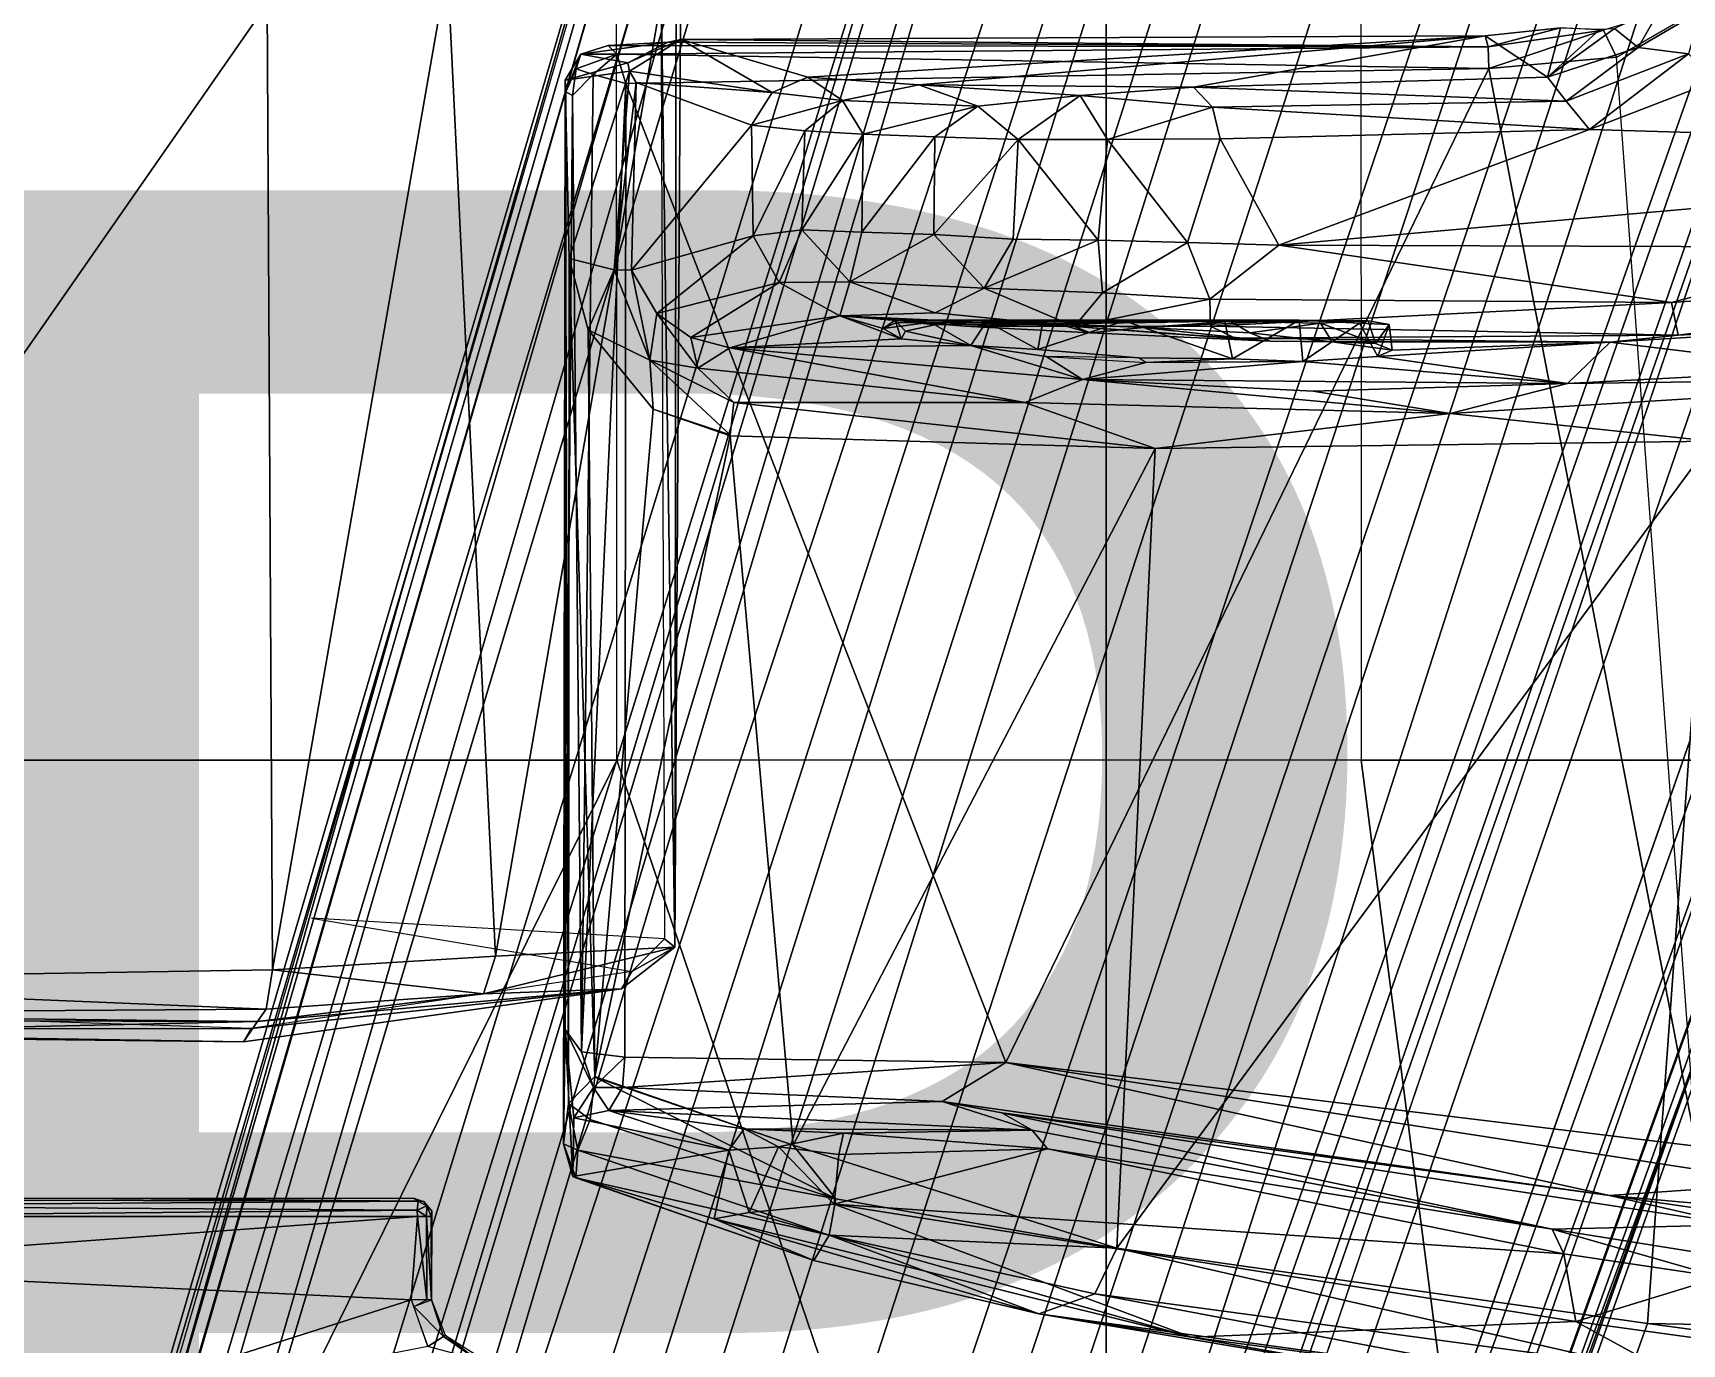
# Model space of a CAD drawing. Header units: inches. Extents: x -15.6 to 12, y -13.7 to 13.7.
# Drawn here: x -2.118 to -0.357, y -3.732 to -2.332 of the extents above; entities that cross this region are included whole.
import ezdxf

# ---------------------------------------------------------------- set-up
doc = ezdxf.new("R2010")
doc.units = ezdxf.units.IN
doc.header["$MEASUREMENT"] = 0
for name, color, linetype in [('SEAT-BASE', 5, 'Continuous'), ('SEAT-CHASSIS', 5, 'Continuous'), ('SEAT-FABRIC', 5, 'Continuous'), ('SEAT-FRAME', 5, 'Continuous'), ('SEAT-TYPE', 7, 'Continuous')]:
    doc.layers.add(name, color=color, linetype=linetype)
doc.styles.get("Standard").update_dxf_attribs({"font": 'arial.ttf'})

msp = doc.modelspace()

# ---------------------------------------------------------------- linework, layer by layer
at = {"layer": 'SEAT-BASE'}
for points in [[(-0.6744, -1.1905, 4.1832), (-4.0382, -11.6139, 3.1616), (-4.1668, -11.6385, 3.2423), (-0.719, -1.1512, 4.3018)], [(-0.9319, -1.4933, 5.6622), (-0.719, -1.1512, 4.3018), (-4.1668, -11.6385, 3.2423), (-3.3384, -9.5727, 3.9879)], [(-0.6744, -1.1905, 4.1832), (-0.5847, -1.2614, 4.119), (-3.9113, -11.6394, 3.1096), (-4.0382, -11.6139, 3.1616)], [(-0.4265, -1.3128, 4.119), (-3.7957, -11.6821, 3.0957), (-3.9113, -11.6394, 3.1096), (-0.5847, -1.2614, 4.119)], [(-0.2684, -1.3642, 4.119), (-3.6772, -11.7154, 3.1096), (-3.7957, -11.6821, 3.0957), (-0.4265, -1.3128, 4.119)], [(-0.095, -1.3539, 4.3018), (-3.47, -11.8649, 3.2423), (-3.5595, -11.7694, 3.1616), (-0.1542, -1.3595, 4.1832)], [(-0.095, -1.3539, 4.3018), (-0.1239, -1.7559, 5.6622), (-2.9258, -9.7068, 3.9879), (-3.47, -11.8649, 3.2423)], [(-0.2684, -1.3642, 4.119), (-0.1542, -1.3595, 4.1832), (-3.5595, -11.7694, 3.1616), (-3.6772, -11.7154, 3.1096)], [(-0.9319, -1.4933, 5.6622), (-3.3384, -9.5727, 3.9879), (-3.3783, -9.5833, 4.1787), (-0.9734, -1.5819, 5.8711)], [(-1.0187, -1.578, 6.004), (-3.4299, -9.5829, 4.297), (-3.4972, -9.548, 4.4046), (-1.032, -1.6207, 6.1381)], [(-1.0187, -1.578, 6.004), (-0.9734, -1.5819, 5.8711), (-3.3783, -9.5833, 4.1787), (-3.4299, -9.5829, 4.297)], [(-1.032, -1.6207, 6.1381), (-3.1003, -8.2717, 4.6837), (-3.1559, -8.3768, 4.7054), (-1.0913, -1.6518, 6.156)], [(-1.2495, -1.6518, 6.5161), (-4.324, -12.2313, 4.2077), (-4.3746, -12.7122, 4.1389), (-1.0437, -1.701, 6.6264)], [(-1.2495, -1.6518, 6.5161), (-1.3248, -1.7804, 6.4477), (-3.8678, -10.5115, 4.5256), (-4.324, -12.2313, 4.2077)], [(-1.2492, -1.7567, 6.1669), (-1.0913, -1.6518, 6.156), (-3.1559, -8.3768, 4.7054), (-3.3759, -8.8451, 4.6181)], [(-0.8432, -1.8393, 6.6746), (-1.0437, -1.701, 6.6264), (-4.3746, -12.7122, 4.1389), (-4.2654, -12.7109, 4.1776)], [(-3.47, -8.8482, 4.7721), (-3.6648, -9.5971, 4.6557), (-1.3855, -1.7651, 6.3529), (-1.3883, -1.7602, 6.3093)], [(-3.47, -8.8482, 4.7721), (-1.3883, -1.7602, 6.3093), (-1.7149, -2.8952, 6.0373), (-3.5024, -8.957, 4.6757)], [(-0.1423, -1.8519, 5.8711), (-2.8999, -9.7388, 4.1787), (-2.9258, -9.7068, 3.9879), (-0.1239, -1.7559, 5.6622)], [(-1.2492, -1.7567, 6.1669), (-2.3126, -5.3009, 5.3925), (-2.077, -4.2976, 5.633), (-1.316, -1.7665, 6.1859)], [(-1.3634, -1.7538, 6.2369), (-2.1163, -4.3524, 5.6397), (-1.9862, -3.8565, 5.78), (-1.3716, -1.7435, 6.26)], [(-1.3634, -1.7538, 6.2369), (-1.316, -1.7665, 6.1859), (-2.077, -4.2976, 5.633), (-2.1163, -4.3524, 5.6397)], [(-1.3716, -1.7435, 6.26), (-1.9862, -3.8565, 5.78), (-1.7149, -2.8952, 6.0373), (-1.3883, -1.7602, 6.3093)], [(-1.3697, -1.7747, 6.3972), (-3.6981, -9.7963, 4.6397), (-3.8678, -10.5115, 4.5256), (-1.3248, -1.7804, 6.4477)], [(-3.6648, -9.5971, 4.6557), (-1.3855, -1.7651, 6.3529), (-1.3697, -1.7747, 6.3972), (-3.6981, -9.7963, 4.6397)], [(-0.7398, -1.9027, 6.6862), (-0.8432, -1.8393, 6.6746), (-4.2654, -12.7109, 4.1776), (-4.1487, -12.7665, 4.1833)], [(-0.1423, -1.8519, 5.8711), (-0.1033, -1.8754, 6.004), (-2.8578, -9.7688, 4.297), (-2.8999, -9.7388, 4.1787)], [(-0.1177, -1.9177, 6.1381), (-2.7829, -9.7801, 4.4046), (-2.8578, -9.7688, 4.297), (-0.1033, -1.8754, 6.004)], [(-4.1476, -12.7669, 4.1833), (-0.5199, -1.9742, 6.6862), (-0.7398, -1.9027, 6.6862), (-4.1487, -12.7665, 4.1833)], [(-0.088, -1.9778, 6.156), (-2.3706, -8.632, 4.7054), (-2.3538, -8.5142, 4.6837), (-0.1177, -1.9177, 6.1381)], [(-4.1476, -12.7669, 4.1833), (-4.0205, -12.7905, 4.1776), (-0.399, -1.9836, 6.6746), (-0.5199, -1.9742, 6.6862)], [(-4.0205, -12.7905, 4.1776), (-3.9329, -12.8557, 4.1389), (-0.1555, -1.9896, 6.6264), (-0.399, -1.9836, 6.6746)], [(-0.1555, -1.9896, 6.6264), (-3.9329, -12.8557, 4.1389), (-3.6912, -12.4369, 4.2077), (0.04, -2.0708, 6.5161)], [(-0.088, -1.9778, 6.156), (-0.0219, -2.1555, 6.1669), (-2.4678, -9.1401, 4.6181), (-2.3706, -8.632, 4.7054)], [(-3.6912, -12.4369, 4.2077), (-3.0494, -10.7774, 4.5256), (0.0253, -2.2191, 6.4477), (0.04, -2.0708, 6.5161)], [(0.0263, -2.2026, 6.1859), (-0.8457, -4.6977, 5.633), (-1.2449, -5.6478, 5.3925), (-0.0219, -2.1555, 6.1669)], [(-0.8462, -4.7651, 5.6397), (-0.8457, -4.6977, 5.633), (0.0263, -2.2026, 6.1859), (0.0721, -2.2202, 6.2369)], [(0.0849, -2.2168, 6.26), (-0.6599, -4.2874, 5.78), (-0.8462, -4.7651, 5.6397), (0.0721, -2.2202, 6.2369)], [(0.0886, -2.2401, 6.3093), (-0.3144, -3.3503, 6.0373), (-0.6599, -4.2874, 5.78), (0.0849, -2.2168, 6.26)], [(0.0253, -2.2191, 6.4477), (-3.0494, -10.7774, 4.5256), (-2.7663, -10.099, 4.6397), (0.0649, -2.2409, 6.3972)], [(0.0834, -2.2423, 6.3529), (0.0649, -2.2409, 6.3972), (-2.7663, -10.099, 4.6397), (-2.6762, -9.9184, 4.6557)], [(0.0886, -2.2401, 6.3093), (0.0834, -2.2423, 6.3529), (-2.6762, -9.9184, 4.6557), (-2.3936, -9.1979, 4.7721)], [(-2.4313, -9.3051, 4.6757), (-0.3144, -3.3503, 6.0373), (0.0886, -2.2401, 6.3093), (-2.3936, -9.1979, 4.7721)], [(-2.1163, -4.3524, 5.6397), (-3.5024, -8.957, 4.6757), (-1.7149, -2.8952, 6.0373), (-1.9862, -3.8565, 5.78)], [(-0.6599, -4.2874, 5.78), (-0.3144, -3.3503, 6.0373), (-2.4313, -9.3051, 4.6757), (-0.8462, -4.7651, 5.6397)]]:
    msp.add_3dface(points, dxfattribs=at)
at = {"layer": 'SEAT-CHASSIS'}
for points in [[(-0.3087, -2.289, 11.6345), (-0.4407, -2.329, 11.6243), (-0.4269, -2.358, 11.6444)], [(-0.429, -2.3272, 11.0146), (-0.3777, -2.3025, 10.9939), (-0.4036, -2.3476, 10.5827)], [(-0.4036, -2.3476, 10.5827), (-0.3777, -2.3025, 10.9939), (-0.3366, -2.3085, 10.6114)], [(-0.4036, -2.3476, 10.5827), (-0.3366, -2.3085, 10.6114), (-0.35, -2.3545, 10.5628)], [(-1.4826, -2.3639, 11.53), (-1.533, -2.3546, 11.5936), (-1.4396, -2.3418, 11.5401)], [(-1.4396, -2.3418, 11.5401), (-1.533, -2.3546, 11.5936), (-1.5035, -2.3453, 11.6032)], [(-1.4396, -2.3418, 11.5401), (-1.5035, -2.3453, 11.6032), (-0.564, -2.3467, 11.6219)], [(-1.4396, -2.3418, 11.5401), (-1.4259, -2.339, 11.4734), (-1.4826, -2.3639, 11.53)], [(-1.4259, -2.339, 11.4734), (-1.481, -2.3729, 11.5163), (-1.4826, -2.3639, 11.53)], [(-1.3286, -2.3957, 10.6585), (-1.481, -2.3729, 11.5163), (-1.4259, -2.339, 11.4734)], [(-1.4259, -2.339, 11.4734), (-1.4396, -2.3418, 11.5401), (-0.564, -2.3467, 11.6219)], [(-1.2904, -2.3791, 10.6307), (-1.4259, -2.339, 11.4734), (-0.567, -2.3351, 11.4107)], [(-0.567, -2.3351, 11.4107), (-1.4259, -2.339, 11.4734), (-0.564, -2.3467, 11.6219)], [(-1.3286, -2.3957, 10.6585), (-1.4259, -2.339, 11.4734), (-1.2904, -2.3791, 10.6307)], [(-1.2904, -2.3791, 10.6307), (-0.567, -2.3351, 11.4107), (-1.1718, -2.3873, 10.4777)], [(-1.1718, -2.3873, 10.4777), (-0.567, -2.3351, 11.4107), (-0.8785, -2.3898, 10.404)], [(-0.8785, -2.3898, 10.404), (-0.567, -2.3351, 11.4107), (-0.5004, -2.3791, 10.541)], [(-0.5004, -2.3791, 10.541), (-0.567, -2.3351, 11.4107), (-0.4865, -2.3264, 11.4577)], [(-0.567, -2.3351, 11.4107), (-0.564, -2.3467, 11.6219), (-0.4865, -2.3264, 11.4577)], [(-0.4865, -2.3264, 11.4577), (-0.564, -2.3467, 11.6219), (-0.4407, -2.329, 11.6243)], [(-0.4407, -2.329, 11.6243), (-0.564, -2.3467, 11.6219), (-0.5633, -2.3701, 11.653)], [(-0.4269, -2.358, 11.6444), (-0.4407, -2.329, 11.6243), (-0.5633, -2.3701, 11.653)], [(-0.5004, -2.3791, 10.541), (-0.4865, -2.3264, 11.4577), (-0.4441, -2.3281, 11.0522)], [(-0.5004, -2.3791, 10.541), (-0.429, -2.3272, 11.0146), (-0.4036, -2.3476, 10.5827)], [(-0.4441, -2.3281, 11.0522), (-0.429, -2.3272, 11.0146), (-0.5004, -2.3791, 10.541)], [(-1.5495, -2.3825, 11.5809), (-1.533, -2.3546, 11.5936), (-1.4826, -2.3639, 11.53)], [(-1.533, -2.3546, 11.5936), (-1.5495, -2.3825, 11.5809), (-1.5489, -2.395, 11.6799)], [(-1.5377, -2.3703, 11.7016), (-1.533, -2.3546, 11.5936), (-1.5489, -2.395, 11.6799)], [(-1.533, -2.3546, 11.5936), (-1.5377, -2.3703, 11.7016), (-1.4945, -2.3546, 11.7272)], [(-1.5377, -2.3703, 11.7016), (-1.5198, -2.3765, 11.7332), (-1.4945, -2.3546, 11.7272)], [(-1.4945, -2.3546, 11.7272), (-1.5035, -2.3453, 11.6032), (-1.533, -2.3546, 11.5936)], [(-1.5198, -2.3765, 11.7332), (-1.4848, -2.3861, 11.7538), (-1.4945, -2.3546, 11.7272)], [(-1.5035, -2.3453, 11.6032), (-1.4945, -2.3546, 11.7272), (-0.564, -2.3467, 11.6219)], [(-0.5633, -2.3701, 11.653), (-0.564, -2.3467, 11.6219), (-1.4945, -2.3546, 11.7272)], [(-1.4945, -2.3546, 11.7272), (-1.4848, -2.3861, 11.7538), (-0.5633, -2.3701, 11.653)], [(-0.3417, -3.5211, 11.6387), (-0.4269, -2.358, 11.6444), (-0.5633, -2.3701, 11.653)], [(-0.4036, -2.3476, 10.5827), (-0.4805, -2.405, 10.5088), (-0.5004, -2.3791, 10.541)], [(-0.35, -2.3545, 10.5628), (-0.4805, -2.405, 10.5088), (-0.4036, -2.3476, 10.5827)], [(-0.4556, -2.4351, 10.501), (-0.4805, -2.405, 10.5088), (-0.35, -2.3545, 10.5628)], [(-0.4556, -2.4351, 10.501), (-0.35, -2.3545, 10.5628), (-0.3197, -2.3828, 10.5528)], [(-1.481, -2.3729, 11.5163), (-1.5495, -2.3825, 11.5809), (-1.4826, -2.3639, 11.53)], [(-1.5452, -2.573, 11.574), (-1.5495, -2.3825, 11.5809), (-1.481, -2.3729, 11.5163)], [(-1.5489, -2.395, 11.6799), (-1.5416, -2.399, 11.7114), (-1.5377, -2.3703, 11.7016)], [(-1.481, -2.3729, 11.5163), (-1.4974, -2.585, 11.5379), (-1.5452, -2.573, 11.574)], [(-1.5377, -2.3703, 11.7016), (-1.5416, -2.399, 11.7114), (-1.5198, -2.3765, 11.7332)], [(-1.5416, -2.399, 11.7114), (-1.5322, -3.4204, 11.7309), (-1.5198, -2.3765, 11.7332)], [(-1.5198, -2.3765, 11.7332), (-1.5322, -3.4204, 11.7309), (-1.4848, -2.3861, 11.7538)], [(-1.4738, -2.3851, 11.4838), (-1.4974, -2.585, 11.5379), (-1.481, -2.3729, 11.5163)], [(-1.0789, -3.4317, 11.7118), (-0.5633, -2.3701, 11.653), (-1.4848, -2.3861, 11.7538)], [(-1.3286, -2.3957, 10.6585), (-1.4738, -2.3851, 11.4838), (-1.481, -2.3729, 11.5163)], [(-0.3417, -3.5211, 11.6387), (-0.5633, -2.3701, 11.653), (-1.0789, -3.4317, 11.7118)], [(-1.5495, -2.3825, 11.5809), (-1.5514, -3.5187, 11.6257), (-1.5497, -3.3965, 11.6794)], [(-1.5514, -3.5187, 11.6257), (-1.5495, -2.3825, 11.5809), (-1.5461, -3.4754, 11.5839)], [(-1.5497, -3.3965, 11.6794), (-1.5489, -2.395, 11.6799), (-1.5495, -2.3825, 11.5809)], [(-1.5416, -2.399, 11.7114), (-1.5489, -2.395, 11.6799), (-1.5497, -3.3965, 11.6794)], [(-1.5452, -2.573, 11.574), (-1.5461, -3.4754, 11.5839), (-1.5495, -2.3825, 11.5809)], [(-1.486, -3.4259, 11.7572), (-1.4848, -2.3861, 11.7538), (-1.5322, -3.4204, 11.7309)], [(-1.4738, -2.3851, 11.4838), (-1.4787, -2.5854, 11.5081), (-1.4974, -2.585, 11.5379)], [(-1.486, -3.4259, 11.7572), (-1.0789, -3.4317, 11.7118), (-1.4848, -2.3861, 11.7538)], [(-1.4787, -2.5854, 11.5081), (-1.4738, -2.3851, 11.4838), (-1.3507, -2.4305, 10.6569)], [(-1.4738, -2.3851, 11.4838), (-1.3286, -2.3957, 10.6585), (-1.3507, -2.4305, 10.6569)], [(-1.3286, -2.3957, 10.6585), (-1.2904, -2.3791, 10.6307), (-1.2535, -2.4043, 10.5153)], [(-1.1718, -2.3873, 10.4777), (-1.2535, -2.4043, 10.5153), (-1.2904, -2.3791, 10.6307)], [(-1.1089, -2.4101, 10.4045), (-1.2535, -2.4043, 10.5153), (-1.1718, -2.3873, 10.4777)], [(-0.9994, -2.3987, 10.3858), (-1.1718, -2.3873, 10.4777), (-0.8785, -2.3898, 10.404)], [(-0.9994, -2.3987, 10.3858), (-1.1089, -2.4101, 10.4045), (-1.1718, -2.3873, 10.4777)], [(-0.9994, -2.3987, 10.3858), (-0.8785, -2.3898, 10.404), (-0.8582, -2.4114, 10.3758)], [(-0.5004, -2.3791, 10.541), (-0.4805, -2.405, 10.5088), (-0.8785, -2.3898, 10.404)], [(-0.8582, -2.4114, 10.3758), (-0.8785, -2.3898, 10.404), (-0.4805, -2.405, 10.5088)], [(-0.4556, -2.4351, 10.501), (-0.3197, -2.3828, 10.5528), (0.3433, -2.4585, 10.7997)], [(-1.5416, -2.399, 11.7114), (-1.5497, -3.3965, 11.6794), (-1.5322, -3.4204, 11.7309)], [(-1.3507, -2.4305, 10.6569), (-1.3286, -2.3957, 10.6585), (-1.2535, -2.4043, 10.5153)], [(-1.2935, -2.4365, 10.5392), (-1.3507, -2.4305, 10.6569), (-1.2535, -2.4043, 10.5153)], [(-1.2535, -2.4043, 10.5153), (-1.2313, -2.4402, 10.4665), (-1.2935, -2.4365, 10.5392)], [(-1.2313, -2.4402, 10.4665), (-1.2535, -2.4043, 10.5153), (-1.1089, -2.4101, 10.4045)], [(-1.1089, -2.4101, 10.4045), (-1.1546, -2.443, 10.4093), (-1.2313, -2.4402, 10.4665)], [(-1.1546, -2.443, 10.4093), (-1.1089, -2.4101, 10.4045), (-1.0658, -2.4457, 10.3697)], [(-1.1089, -2.4101, 10.4045), (-0.9994, -2.3987, 10.3858), (-1.0658, -2.4457, 10.3697)], [(-0.9702, -2.4458, 10.3516), (-1.0658, -2.4457, 10.3697), (-0.9994, -2.3987, 10.3858)], [(-0.9994, -2.3987, 10.3858), (-0.8582, -2.4114, 10.3758), (-0.9702, -2.4458, 10.3516)], [(-0.9702, -2.4458, 10.3516), (-0.8582, -2.4114, 10.3758), (-0.8502, -2.4452, 10.3584)], [(-0.8582, -2.4114, 10.3758), (-0.4805, -2.405, 10.5088), (-0.4556, -2.4351, 10.501)], [(-0.4556, -2.4351, 10.501), (-0.8502, -2.4452, 10.3584), (-0.8582, -2.4114, 10.3758)], [(-1.3507, -2.4305, 10.6569), (-1.3488, -2.5488, 10.6521), (-1.4787, -2.5854, 11.5081)], [(-1.3488, -2.5488, 10.6521), (-1.3507, -2.4305, 10.6569), (-1.2935, -2.4365, 10.5392)], [(-1.3488, -2.5488, 10.6521), (-1.2935, -2.4365, 10.5392), (-1.2968, -2.5423, 10.5434)], [(-1.2935, -2.4365, 10.5392), (-1.2313, -2.4402, 10.4665), (-1.2968, -2.5423, 10.5434)], [(-1.2326, -2.5448, 10.468), (-1.2968, -2.5423, 10.5434), (-1.2313, -2.4402, 10.4665)], [(-1.1546, -2.443, 10.4093), (-1.2326, -2.5448, 10.468), (-1.2313, -2.4402, 10.4665)], [(-1.1546, -2.443, 10.4093), (-1.156, -2.5474, 10.4107), (-1.2326, -2.5448, 10.468)], [(-1.0658, -2.4457, 10.3697), (-1.156, -2.5474, 10.4107), (-1.1546, -2.443, 10.4093)], [(-1.0712, -2.5523, 10.3735), (-1.156, -2.5474, 10.4107), (-1.0658, -2.4457, 10.3697)], [(-0.9804, -2.5532, 10.3537), (-1.0712, -2.5523, 10.3735), (-1.0658, -2.4457, 10.3697)], [(-0.9702, -2.4458, 10.3516), (-0.9804, -2.5532, 10.3537), (-1.0658, -2.4457, 10.3697)], [(-0.9702, -2.4458, 10.3516), (-0.885, -2.5559, 10.3549), (-0.9804, -2.5532, 10.3537)], [(-0.885, -2.5559, 10.3549), (-0.9702, -2.4458, 10.3516), (-0.8502, -2.4452, 10.3584)], [(-0.885, -2.5559, 10.3549), (-0.8502, -2.4452, 10.3584), (-0.7874, -2.5586, 10.3782)], [(-0.7874, -2.5586, 10.3782), (-0.8502, -2.4452, 10.3584), (-0.4556, -2.4351, 10.501)], [(-0.4556, -2.4351, 10.501), (0.3433, -2.4585, 10.7997), (-0.7874, -2.5586, 10.3782)], [(-0.143, -2.5608, 10.6274), (-0.7874, -2.5586, 10.3782), (0.3433, -2.4585, 10.7997)], [(-1.3488, -2.5488, 10.6521), (-1.4516, -2.6317, 11.5032), (-1.4787, -2.5854, 11.5081)], [(-1.321, -2.5987, 10.6551), (-1.4516, -2.6317, 11.5032), (-1.3488, -2.5488, 10.6521)], [(-1.321, -2.5987, 10.6551), (-1.3488, -2.5488, 10.6521), (-1.2968, -2.5423, 10.5434)], [(-1.321, -2.5987, 10.6551), (-1.2968, -2.5423, 10.5434), (-1.2455, -2.5979, 10.5186)], [(-1.2326, -2.5448, 10.468), (-1.2455, -2.5979, 10.5186), (-1.2968, -2.5423, 10.5434)], [(-1.2326, -2.5448, 10.468), (-1.156, -2.5474, 10.4107), (-1.2455, -2.5979, 10.5186)], [(-1.1022, -2.6046, 10.4149), (-1.2455, -2.5979, 10.5186), (-1.156, -2.5474, 10.4107)], [(-1.0712, -2.5523, 10.3735), (-1.1022, -2.6046, 10.4149), (-1.156, -2.5474, 10.4107)], [(-0.9804, -2.5532, 10.3537), (-1.1022, -2.6046, 10.4149), (-1.0712, -2.5523, 10.3735)], [(-1.1022, -2.6046, 10.4149), (-0.9804, -2.5532, 10.3537), (-0.9756, -2.6097, 10.3855)], [(-0.9756, -2.6097, 10.3855), (-0.9804, -2.5532, 10.3537), (-0.885, -2.5559, 10.3549)], [(-0.9756, -2.6097, 10.3855), (-0.885, -2.5559, 10.3549), (-0.8611, -2.6165, 10.3937)], [(-0.7874, -2.5586, 10.3782), (-0.8611, -2.6165, 10.3937), (-0.885, -2.5559, 10.3549)], [(-0.8611, -2.6165, 10.3937), (-0.7874, -2.5586, 10.3782), (-0.3679, -2.62, 10.5756)], [(-0.143, -2.5608, 10.6274), (-0.3679, -2.62, 10.5756), (-0.7874, -2.5586, 10.3782)], [(-0.3679, -2.62, 10.5756), (-0.143, -2.5608, 10.6274), (0.2605, -2.5747, 10.8197)], [(-1.5461, -3.4754, 11.5839), (-1.5452, -2.573, 11.574), (-1.5179, -3.4469, 11.5635)], [(-1.5452, -2.573, 11.574), (-1.4974, -2.585, 11.5379), (-1.5251, -2.6493, 11.5639)], [(-1.5251, -2.6493, 11.5639), (-1.5179, -3.4469, 11.5635), (-1.5452, -2.573, 11.574)], [(-1.459, -2.6815, 11.5466), (-1.5251, -2.6493, 11.5639), (-1.4974, -2.585, 11.5379)], [(-1.4974, -2.585, 11.5379), (-1.4787, -2.5854, 11.5081), (-1.459, -2.6815, 11.5466)], [(-1.4516, -2.6317, 11.5032), (-1.459, -2.6815, 11.5466), (-1.4787, -2.5854, 11.5081)], [(-0.3609, -2.6547, 10.6328), (-0.3679, -2.62, 10.5756), (0.2605, -2.5747, 10.8197)], [(0.2605, -2.5747, 10.8197), (0.1069, -2.6292, 10.8279), (-0.3609, -2.6547, 10.6328)], [(-1.4152, -2.6575, 11.4916), (-1.4516, -2.6317, 11.5032), (-1.321, -2.5987, 10.6551)], [(-1.4152, -2.6575, 11.4916), (-1.321, -2.5987, 10.6551), (-1.2564, -2.6342, 10.6203)], [(-1.2564, -2.6342, 10.6203), (-1.321, -2.5987, 10.6551), (-1.2455, -2.5979, 10.5186)], [(-1.2455, -2.5979, 10.5186), (-1.1545, -2.6311, 10.4893), (-1.2564, -2.6342, 10.6203)], [(-1.1545, -2.6311, 10.4893), (-1.2455, -2.5979, 10.5186), (-1.1022, -2.6046, 10.4149)], [(-1.1022, -2.6046, 10.4149), (-1.0057, -2.6457, 10.4429), (-1.1545, -2.6311, 10.4893)], [(-1.0057, -2.6457, 10.4429), (-1.1022, -2.6046, 10.4149), (-0.9756, -2.6097, 10.3855)], [(-0.8611, -2.6165, 10.3937), (-1.0057, -2.6457, 10.4429), (-0.9756, -2.6097, 10.3855)], [(-0.8603, -2.6451, 10.4357), (-1.0057, -2.6457, 10.4429), (-0.8611, -2.6165, 10.3937)], [(-0.8611, -2.6165, 10.3937), (-0.3679, -2.62, 10.5756), (-0.8603, -2.6451, 10.4357)], [(-0.8603, -2.6451, 10.4357), (-0.3679, -2.62, 10.5756), (-0.3609, -2.6547, 10.6328)], [(-1.4516, -2.6317, 11.5032), (-1.408, -2.6902, 11.5266), (-1.459, -2.6815, 11.5466)], [(-1.4152, -2.6575, 11.4916), (-1.408, -2.6902, 11.5266), (-1.4516, -2.6317, 11.5032)], [(-1.2564, -2.6342, 10.6203), (-1.3737, -2.6683, 11.4789), (-1.4152, -2.6575, 11.4916)], [(-1.1907, -2.6586, 10.9053), (-1.3737, -2.6683, 11.4789), (-1.2564, -2.6342, 10.6203)], [(-1.2564, -2.6342, 10.6203), (-1.1545, -2.6311, 10.4893), (-1.0057, -2.6457, 10.4429)], [(-1.2564, -2.6342, 10.6203), (-1.0057, -2.6457, 10.4429), (-1.1227, -2.6451, 10.5836)], [(-1.1907, -2.6586, 10.9053), (-1.2564, -2.6342, 10.6203), (-1.2098, -2.6479, 10.76)], [(-1.2564, -2.6342, 10.6203), (-1.1591, -2.6409, 10.6306), (-1.2098, -2.6479, 10.76)], [(-1.2564, -2.6342, 10.6203), (-1.1227, -2.6451, 10.5836), (-1.1591, -2.6409, 10.6306)], [(-1.197, -2.6389, 10.8198), (-1.1907, -2.6586, 10.9053), (-1.2098, -2.6479, 10.76)], [(-1.197, -2.6389, 10.8198), (-1.2098, -2.6479, 10.76), (-1.1963, -2.6415, 10.7136)], [(-1.2098, -2.6479, 10.76), (-1.1591, -2.6409, 10.6306), (-1.1963, -2.6415, 10.7136)], [(-1.197, -2.6389, 10.8198), (-1.1963, -2.6415, 10.7136), (-0.7657, -2.6387, 10.9812)], [(-1.197, -2.6389, 10.8198), (-0.7657, -2.6387, 10.9812), (-1.1548, -2.6437, 10.9343)], [(-1.1862, -2.6506, 10.8796), (-1.197, -2.6389, 10.8198), (-1.1548, -2.6437, 10.9343)], [(-1.197, -2.6389, 10.8198), (-1.1862, -2.6506, 10.8796), (-1.1907, -2.6586, 10.9053)], [(-1.1591, -2.6409, 10.6306), (-0.7657, -2.6387, 10.9812), (-1.1963, -2.6415, 10.7136)], [(-1.0239, -2.6426, 10.5292), (-0.7657, -2.6387, 10.9812), (-1.1591, -2.6409, 10.6306)], [(-1.1591, -2.6409, 10.6306), (-1.1227, -2.6451, 10.5836), (-1.0239, -2.6426, 10.5292)], [(-1.1548, -2.6437, 10.9343), (-0.7657, -2.6387, 10.9812), (-1.0997, -2.6402, 10.9904)], [(-1.1548, -2.6437, 10.9343), (-1.0997, -2.6402, 10.9904), (-1.1164, -2.6658, 10.984)], [(-1.0447, -2.6703, 11.0276), (-1.1164, -2.6658, 10.984), (-1.0997, -2.6402, 10.9904)], [(-1.0447, -2.6703, 11.0276), (-1.0997, -2.6402, 10.9904), (-1.0396, -2.6405, 11.026)], [(-1.0396, -2.6405, 11.026), (-0.9521, -2.6396, 11.0464), (-1.0447, -2.6703, 11.0276)], [(-1.0239, -2.6426, 10.5292), (-0.932, -2.6467, 10.5142), (-0.7657, -2.6387, 10.9812)], [(-0.9521, -2.6396, 11.0464), (-0.7657, -2.6387, 10.9812), (-0.8452, -2.64, 11.0283)], [(-0.9521, -2.6396, 11.0464), (-0.8452, -2.64, 11.0283), (-0.8369, -2.6802, 11.034)], [(-0.932, -2.6467, 10.5142), (-0.8385, -2.6401, 10.537), (-0.7657, -2.6387, 10.9812)], [(-0.8385, -2.6401, 10.537), (-0.932, -2.6467, 10.5142), (-0.8185, -2.6523, 10.5407)], [(-0.8452, -2.64, 11.0283), (-0.7657, -2.6387, 10.9812), (-0.8369, -2.6802, 11.034)], [(-0.692, -2.6394, 10.6848), (-0.7657, -2.6387, 10.9812), (-0.8385, -2.6401, 10.537)], [(-0.7428, -2.6419, 10.6007), (-0.692, -2.6394, 10.6848), (-0.8385, -2.6401, 10.537)], [(-0.8185, -2.6523, 10.5407), (-0.7428, -2.6419, 10.6007), (-0.8385, -2.6401, 10.537)], [(-0.7657, -2.6387, 10.9812), (-0.7617, -2.6831, 10.9914), (-0.8369, -2.6802, 11.034)], [(-0.692, -2.6394, 10.6848), (-0.7012, -2.6421, 10.9059), (-0.7657, -2.6387, 10.9812)], [(-0.7657, -2.6387, 10.9812), (-0.7012, -2.6421, 10.9059), (-0.7617, -2.6831, 10.9914)], [(-0.692, -2.6394, 10.6848), (-0.7428, -2.6419, 10.6007), (-0.6841, -2.6638, 10.6878)], [(-0.7012, -2.6421, 10.9059), (-0.692, -2.6394, 10.6848), (-0.6697, -2.6433, 10.7844)], [(-0.6697, -2.6433, 10.7844), (-0.692, -2.6394, 10.6848), (-0.6841, -2.6638, 10.6878)], [(-0.1943, -2.6914, 11.3607), (-0.4337, -2.6625, 10.6546), (0.1069, -2.6292, 10.8279)], [(-0.3609, -2.6547, 10.6328), (0.1069, -2.6292, 10.8279), (-0.4337, -2.6625, 10.6546)], [(-1.5179, -3.4469, 11.5635), (-1.5251, -2.6493, 11.5639), (-1.4557, -2.7339, 11.5557)], [(-1.5251, -2.6493, 11.5639), (-1.459, -2.6815, 11.5466), (-1.4557, -2.7339, 11.5557)], [(-1.3737, -2.6683, 11.4789), (-1.408, -2.6902, 11.5266), (-1.4152, -2.6575, 11.4916)], [(-1.1164, -2.6658, 10.984), (-1.3737, -2.6683, 11.4789), (-1.1907, -2.6586, 10.9053)], [(-1.1907, -2.6586, 10.9053), (-1.1862, -2.6506, 10.8796), (-1.1164, -2.6658, 10.984)], [(-1.1862, -2.6506, 10.8796), (-1.1548, -2.6437, 10.9343), (-1.1164, -2.6658, 10.984)], [(-0.9888, -2.6524, 10.5123), (-1.0239, -2.6426, 10.5292), (-1.1227, -2.6451, 10.5836)], [(-1.0057, -2.6457, 10.4429), (-0.9888, -2.6524, 10.5123), (-1.1227, -2.6451, 10.5836)], [(-0.9888, -2.6524, 10.5123), (-0.932, -2.6467, 10.5142), (-1.0239, -2.6426, 10.5292)], [(-0.8603, -2.6451, 10.4357), (-0.8341, -2.658, 10.4965), (-1.0057, -2.6457, 10.4429)], [(-0.7968, -2.6614, 10.5372), (-0.9888, -2.6524, 10.5123), (-1.0057, -2.6457, 10.4429)], [(-0.8341, -2.658, 10.4965), (-0.7968, -2.6614, 10.5372), (-1.0057, -2.6457, 10.4429)], [(-0.7968, -2.6614, 10.5372), (-0.932, -2.6467, 10.5142), (-0.9888, -2.6524, 10.5123)], [(-0.8185, -2.6523, 10.5407), (-0.932, -2.6467, 10.5142), (-0.7968, -2.6614, 10.5372)], [(-0.8341, -2.658, 10.4965), (-0.8603, -2.6451, 10.4357), (-0.3609, -2.6547, 10.6328)], [(-0.4337, -2.6625, 10.6546), (-0.8341, -2.658, 10.4965), (-0.3609, -2.6547, 10.6328)], [(-0.4337, -2.6625, 10.6546), (-0.7968, -2.6614, 10.5372), (-0.8341, -2.658, 10.4965)], [(-0.7428, -2.6419, 10.6007), (-0.8185, -2.6523, 10.5407), (-0.7305, -2.6621, 10.6065)], [(-0.8185, -2.6523, 10.5407), (-0.7968, -2.6614, 10.5372), (-0.7305, -2.6621, 10.6065)], [(-0.7012, -2.6421, 10.9059), (-0.6818, -2.6777, 10.8783), (-0.7617, -2.6831, 10.9914)], [(-0.7305, -2.6621, 10.6065), (-0.6841, -2.6638, 10.6878), (-0.7428, -2.6419, 10.6007)], [(-0.7012, -2.6421, 10.9059), (-0.6697, -2.6433, 10.7844), (-0.6818, -2.6777, 10.8783)], [(-0.6697, -2.6433, 10.7844), (-0.6841, -2.6638, 10.6878), (-0.6664, -2.6709, 10.7573)], [(-0.6697, -2.6433, 10.7844), (-0.6664, -2.6709, 10.7573), (-0.6818, -2.6777, 10.8783)], [(-1.408, -2.6902, 11.5266), (-1.3737, -2.6683, 11.4789), (-1.0588, -2.7267, 11.4828)], [(-0.9969, -2.7023, 11.4318), (-1.3737, -2.6683, 11.4789), (-1.1164, -2.6658, 10.984)], [(-1.3737, -2.6683, 11.4789), (-0.9969, -2.7023, 11.4318), (-1.0588, -2.7267, 11.4828)], [(-1.1164, -2.6658, 10.984), (-1.036, -2.6776, 11.0413), (-0.9969, -2.7023, 11.4318)], [(-0.7968, -2.6614, 10.5372), (-0.4337, -2.6625, 10.6546), (-0.7305, -2.6621, 10.6065)], [(-0.4337, -2.6625, 10.6546), (-0.6664, -2.6709, 10.7573), (-0.7305, -2.6621, 10.6065)], [(-0.7305, -2.6621, 10.6065), (-0.6664, -2.6709, 10.7573), (-0.6841, -2.6638, 10.6878)], [(-0.479, -2.7065, 11.3826), (-0.6818, -2.6777, 10.8783), (-0.4337, -2.6625, 10.6546)], [(-0.6664, -2.6709, 10.7573), (-0.4337, -2.6625, 10.6546), (-0.6818, -2.6777, 10.8783)], [(-0.4337, -2.6625, 10.6546), (-0.1943, -2.6914, 11.3607), (-0.479, -2.7065, 11.3826)], [(-1.4557, -2.7339, 11.5557), (-1.459, -2.6815, 11.5466), (-1.3732, -2.7614, 11.5453)], [(-1.3693, -2.7267, 11.5381), (-1.459, -2.6815, 11.5466), (-1.408, -2.6902, 11.5266)], [(-1.459, -2.6815, 11.5466), (-1.3693, -2.7267, 11.5381), (-1.3732, -2.7614, 11.5453)], [(-1.0588, -2.7267, 11.4828), (-1.3693, -2.7267, 11.5381), (-1.408, -2.6902, 11.5266)], [(-0.9296, -2.6841, 11.0587), (-0.9969, -2.7023, 11.4318), (-1.036, -2.6776, 11.0413)], [(-0.7617, -2.6831, 10.9914), (-0.9969, -2.7023, 11.4318), (-0.9296, -2.6841, 11.0587)], [(-0.9969, -2.7023, 11.4318), (-0.7617, -2.6831, 10.9914), (-0.479, -2.7065, 11.3826)], [(-0.8369, -2.6802, 11.034), (-0.9296, -2.6841, 11.0587), (-0.9372, -2.6791, 11.0523)], [(-0.7617, -2.6831, 10.9914), (-0.9296, -2.6841, 11.0587), (-0.8369, -2.6802, 11.034)], [(-0.7617, -2.6831, 10.9914), (-0.6818, -2.6777, 10.8783), (-0.479, -2.7065, 11.3826)], [(-0.479, -2.7065, 11.3826), (-0.1943, -2.6914, 11.3607), (0.0192, -2.7, 11.3866)], [(-1.0588, -2.7267, 11.4828), (-0.9969, -2.7023, 11.4318), (-0.6044, -2.7384, 11.4361)], [(-0.7506, -2.7147, 11.419), (-0.6044, -2.7384, 11.4361), (-0.9969, -2.7023, 11.4318)], [(-0.7506, -2.7147, 11.419), (-0.9969, -2.7023, 11.4318), (-0.479, -2.7065, 11.3826)], [(-0.479, -2.7065, 11.3826), (-0.6044, -2.7384, 11.4361), (-0.7506, -2.7147, 11.419)], [(0.0192, -2.7, 11.3866), (-0.6044, -2.7384, 11.4361), (-0.479, -2.7065, 11.3826)], [(-0.3249, -2.7682, 11.4358), (-0.6044, -2.7384, 11.4361), (0.0192, -2.7, 11.3866)], [(-1.3734, -2.7625, 11.5455), (-1.3693, -2.7267, 11.5381), (-0.9196, -2.776, 11.4912)], [(-1.0588, -2.7267, 11.4828), (-0.9196, -2.776, 11.4912), (-1.3693, -2.7267, 11.5381)], [(-0.6044, -2.7384, 11.4361), (-0.9196, -2.776, 11.4912), (-1.0588, -2.7267, 11.4828)], [(-1.5179, -3.4469, 11.5635), (-1.4557, -2.7339, 11.5557), (-1.3734, -2.7625, 11.5455)], [(-0.9196, -2.776, 11.4912), (-0.6044, -2.7384, 11.4361), (-0.3249, -2.7682, 11.4358)], [(-1.5179, -3.4469, 11.5635), (-1.3734, -2.7625, 11.5455), (-1.3062, -3.5202, 11.5374)], [(-0.9196, -2.776, 11.4912), (-1.3062, -3.5202, 11.5374), (-1.3734, -2.7625, 11.5455)], [(-1.3062, -3.5202, 11.5374), (-0.9196, -2.776, 11.4912), (-0.9605, -3.6302, 11.5012)], [(-0.9605, -3.6302, 11.5012), (-0.9196, -2.776, 11.4912), (-0.3249, -2.7682, 11.4358)], [(-0.9605, -3.6302, 11.5012), (-0.3249, -2.7682, 11.4358), (-0.3937, -3.7106, 11.4497)], [(-0.3249, -2.7682, 11.4358), (0.4518, -3.7263, 11.3877), (-0.3937, -3.7106, 11.4497)], [(-1.5514, -3.5187, 11.6257), (-1.5413, -3.5534, 11.7715), (-1.5497, -3.3965, 11.6794)], [(-1.5497, -3.3965, 11.6794), (-1.5413, -3.5534, 11.7715), (-1.5403, -3.491, 11.7753)], [(-1.5497, -3.3965, 11.6794), (-1.5403, -3.491, 11.7753), (-1.5194, -3.4585, 11.7667)], [(-1.5322, -3.4204, 11.7309), (-1.5497, -3.3965, 11.6794), (-1.5194, -3.4585, 11.7667)], [(-1.486, -3.4259, 11.7572), (-1.5322, -3.4204, 11.7309), (-1.5194, -3.4585, 11.7667)], [(-1.5194, -3.4585, 11.7667), (-1.4884, -3.4586, 11.776), (-1.486, -3.4259, 11.7572)], [(-1.0789, -3.4317, 11.7118), (-1.486, -3.4259, 11.7572), (-1.4884, -3.4586, 11.776)], [(-1.0789, -3.4317, 11.7118), (-1.4884, -3.4586, 11.776), (-1.1471, -3.4733, 11.7579)], [(-0.4343, -3.574, 11.678), (-1.0789, -3.4317, 11.7118), (-1.1471, -3.4733, 11.7579)], [(-0.246, -3.5608, 11.6345), (-0.3417, -3.5211, 11.6387), (-1.0789, -3.4317, 11.7118)], [(-1.0789, -3.4317, 11.7118), (-0.4343, -3.574, 11.678), (-0.246, -3.5608, 11.6345)], [(-1.5461, -3.4754, 11.5839), (-1.5179, -3.4469, 11.5635), (-1.523, -3.4927, 11.573)], [(-1.523, -3.4927, 11.573), (-1.518, -3.4476, 11.5637), (-1.2605, -3.5775, 11.5403)], [(-1.518, -3.4476, 11.5637), (-1.3062, -3.5202, 11.5374), (-1.2605, -3.5775, 11.5403)], [(-1.5031, -3.4832, 11.8177), (-1.5194, -3.4585, 11.7667), (-1.5403, -3.491, 11.7753)], [(-1.4884, -3.4586, 11.776), (-1.5194, -3.4585, 11.7667), (-1.5031, -3.4832, 11.8177)], [(-1.1471, -3.4733, 11.7579), (-1.4884, -3.4586, 11.776), (-1.5031, -3.4832, 11.8177)], [(-1.5362, -3.5254, 11.5994), (-1.5514, -3.5187, 11.6257), (-1.5461, -3.4754, 11.5839)], [(-1.5461, -3.4754, 11.5839), (-1.523, -3.4927, 11.573), (-1.5362, -3.5254, 11.5994)], [(-1.5031, -3.4832, 11.8177), (-1.5403, -3.491, 11.7753), (-1.3748, -3.5254, 12.1442)], [(-1.0507, -3.5041, 12.2022), (-1.1471, -3.4733, 11.7579), (-1.5031, -3.4832, 11.8177)], [(-1.3585, -3.5028, 12.1365), (-1.0507, -3.5041, 12.2022), (-1.5031, -3.4832, 11.8177)], [(-1.3585, -3.5028, 12.1365), (-1.5031, -3.4832, 11.8177), (-1.3748, -3.5254, 12.1442)], [(-0.4343, -3.574, 11.678), (-1.1471, -3.4733, 11.7579), (-1.0831, -3.4854, 11.7809)], [(-1.0507, -3.5041, 12.2022), (-1.0831, -3.4854, 11.7809), (-1.1471, -3.4733, 11.7579)], [(-0.4955, -3.6098, 12.2091), (-1.0831, -3.4854, 11.7809), (-1.0507, -3.5041, 12.2022)], [(-0.2973, -3.6052, 11.7089), (-1.0831, -3.4854, 11.7809), (-0.4955, -3.6098, 12.2091)], [(-0.4343, -3.574, 11.678), (-1.0831, -3.4854, 11.7809), (-0.2973, -3.6052, 11.7089)], [(-1.3748, -3.5254, 12.1442), (-1.5403, -3.491, 11.7753), (-1.5413, -3.5534, 11.7715)], [(-1.5362, -3.5254, 11.5994), (-1.523, -3.4927, 11.573), (-1.2605, -3.5775, 11.5403)], [(-1.3585, -3.5028, 12.1365), (-1.3748, -3.5254, 12.1442), (-1.3219, -3.5217, 12.1925)], [(-1.2523, -3.5073, 12.2085), (-1.0507, -3.5041, 12.2022), (-1.3585, -3.5028, 12.1365)], [(-1.3219, -3.5217, 12.1925), (-1.2523, -3.5073, 12.2085), (-1.3585, -3.5028, 12.1365)], [(-1.0344, -3.5239, 12.2242), (-1.0507, -3.5041, 12.2022), (-1.2523, -3.5073, 12.2085)], [(-1.0344, -3.5239, 12.2242), (-0.4955, -3.6098, 12.2091), (-1.0507, -3.5041, 12.2022)], [(-1.5362, -3.5254, 11.5994), (-1.5383, -3.5549, 11.6466), (-1.5514, -3.5187, 11.6257)], [(-1.5514, -3.5187, 11.6257), (-1.5383, -3.5549, 11.6466), (-1.5413, -3.5534, 11.7715)], [(-1.353, -3.5921, 12.1667), (-1.3219, -3.5217, 12.1925), (-1.3748, -3.5254, 12.1442)], [(-1.2622, -3.583, 12.2234), (-1.3219, -3.5217, 12.1925), (-1.353, -3.5921, 12.1667)], [(-1.2523, -3.5073, 12.2085), (-1.3219, -3.5217, 12.1925), (-1.2574, -3.53, 12.223)], [(-1.2574, -3.53, 12.223), (-1.3219, -3.5217, 12.1925), (-1.2622, -3.583, 12.2234)], [(-1.3062, -3.5202, 11.5374), (-0.9605, -3.6302, 11.5012), (-1.2605, -3.5775, 11.5403)], [(-1.0344, -3.5239, 12.2242), (-1.2523, -3.5073, 12.2085), (-1.2574, -3.53, 12.223)], [(-1.3904, -3.5989, 12.1098), (-1.3748, -3.5254, 12.1442), (-1.5413, -3.5534, 11.7715)], [(-1.2676, -3.6161, 11.5675), (-1.5383, -3.5549, 11.6466), (-1.5362, -3.5254, 11.5994)], [(-1.5362, -3.5254, 11.5994), (-1.2605, -3.5775, 11.5403), (-1.2676, -3.6161, 11.5675)], [(-1.3748, -3.5254, 12.1442), (-1.3904, -3.5989, 12.1098), (-1.353, -3.5921, 12.1667)], [(-1.2622, -3.583, 12.2234), (-0.4829, -3.6362, 12.2274), (-1.0344, -3.5239, 12.2242)], [(-1.2622, -3.583, 12.2234), (-1.0344, -3.5239, 12.2242), (-1.2574, -3.53, 12.223)], [(-0.4829, -3.6362, 12.2274), (-0.4955, -3.6098, 12.2091), (-1.0344, -3.5239, 12.2242)], [(-1.5413, -3.5534, 11.7715), (-1.2839, -3.6432, 11.6236), (-1.3904, -3.5989, 12.1098)], [(-1.5383, -3.5549, 11.6466), (-1.2839, -3.6432, 11.6236), (-1.5413, -3.5534, 11.7715)], [(-1.2839, -3.6432, 11.6236), (-1.5383, -3.5549, 11.6466), (-1.2676, -3.6161, 11.5675)], [(-0.246, -3.5608, 11.6345), (-0.4343, -3.574, 11.678), (-0.0753, -3.6064, 11.6403)], [(-0.4343, -3.574, 11.678), (-0.2973, -3.6052, 11.7089), (-0.0357, -3.632, 11.6726)], [(-0.0753, -3.6064, 11.6403), (-0.4343, -3.574, 11.678), (-0.0357, -3.632, 11.6726)], [(-2.4468, -3.5849, 11.73), (-2.4468, -3.5849, 11.73), (-2.4413, -3.5782, 11.7373), (-1.7066, -3.58, 11.601)], [(-1.7077, -3.5894, 11.594), (-1.7077, -3.5894, 11.594), (-2.4468, -3.5849, 11.73), (-1.7066, -3.58, 11.601)], [(-1.7077, -3.5894, 11.594), (-1.7077, -3.5894, 11.594), (-2.4465, -3.5963, 11.7268), (-2.4468, -3.5849, 11.73)], [(-2.4465, -3.5963, 11.7268), (-2.4465, -3.5963, 11.7268), (-1.7077, -3.5894, 11.594), (-1.7072, -3.5964, 11.5933)], [(-2.4413, -3.5782, 11.7373), (-2.4413, -3.5782, 11.7373), (-2.0737, -3.5767, 11.6775), (-1.7066, -3.58, 11.601)], [(-2.4413, -3.5782, 11.7373), (-2.4413, -3.5782, 11.7373), (-2.4364, -3.5767, 11.743), (-2.0737, -3.5767, 11.6775)], [(-1.7066, -3.58, 11.601), (-1.7066, -3.58, 11.601), (-2.0737, -3.5767, 11.6775), (-1.711, -3.5767, 11.612)], [(-1.711, -3.5767, 11.612), (-1.711, -3.5767, 11.612), (-1.7005, -3.5801, 11.613), (-1.7066, -3.58, 11.601)], [(-1.7077, -3.5894, 11.594), (-1.7077, -3.5894, 11.594), (-1.7066, -3.58, 11.601), (-1.6972, -3.5847, 11.6034)], [(-1.7077, -3.5894, 11.594), (-1.7077, -3.5894, 11.594), (-1.6972, -3.5847, 11.6034), (-1.6976, -3.5964, 11.5979)], [(-1.7072, -3.5964, 11.5933), (-1.7072, -3.5964, 11.5933), (-1.7077, -3.5894, 11.594), (-1.6976, -3.5964, 11.5979)], [(-1.7066, -3.58, 11.601), (-1.7066, -3.58, 11.601), (-1.7005, -3.5801, 11.613), (-1.6972, -3.5847, 11.6034)], [(-1.6919, -3.5907, 11.6094), (-1.6919, -3.5907, 11.6094), (-1.6972, -3.5847, 11.6034), (-1.7005, -3.5801, 11.613)], [(-1.6976, -3.5964, 11.5979), (-1.6976, -3.5964, 11.5979), (-1.6972, -3.5847, 11.6034), (-1.6925, -3.5964, 11.6053)], [(-1.6919, -3.5907, 11.6094), (-1.6919, -3.5907, 11.6094), (-1.6925, -3.5964, 11.6053), (-1.6972, -3.5847, 11.6034)], [(-1.6925, -3.5964, 11.6053), (-1.6925, -3.5964, 11.6053), (-1.6919, -3.5907, 11.6094), (-1.6924, -3.6852, 11.6059)], [(-0.881, -3.7252, 12.0159), (-1.353, -3.5921, 12.1667), (-1.3904, -3.5989, 12.1098)], [(-0.881, -3.7252, 12.0159), (-1.2622, -3.583, 12.2234), (-1.353, -3.5921, 12.1667)], [(-1.2676, -3.6161, 11.5675), (-1.2605, -3.5775, 11.5403), (-0.9605, -3.6302, 11.5012)], [(-0.4829, -3.6362, 12.2274), (-1.2622, -3.583, 12.2234), (-0.4701, -3.7084, 12.2266)], [(-1.2622, -3.583, 12.2234), (-0.881, -3.7252, 12.0159), (-0.4701, -3.7084, 12.2266)], [(-2.4465, -3.5963, 11.7268), (-2.4465, -3.5963, 11.7268), (-1.7072, -3.5964, 11.5933), (-2.4441, -3.6505, 11.7249)], [(-2.4441, -3.6505, 11.7249), (-2.4441, -3.6505, 11.7249), (-1.7072, -3.5964, 11.5933), (-1.7139, -3.6852, 11.5928)], [(-1.7072, -3.5964, 11.5933), (-1.7072, -3.5964, 11.5933), (-1.6974, -3.6852, 11.598), (-1.7139, -3.6852, 11.5928)], [(-1.7072, -3.5964, 11.5933), (-1.7072, -3.5964, 11.5933), (-1.6976, -3.5964, 11.5979), (-1.6974, -3.6852, 11.598)], [(-1.6974, -3.6852, 11.598), (-1.6974, -3.6852, 11.598), (-1.6976, -3.5964, 11.5979), (-1.6924, -3.6852, 11.6059)], [(-1.6925, -3.5964, 11.6053), (-1.6925, -3.5964, 11.6053), (-1.6924, -3.6852, 11.6059), (-1.6976, -3.5964, 11.5979)], [(-1.0438, -3.7004, 11.5971), (-0.881, -3.7252, 12.0159), (-1.3904, -3.5989, 12.1098)], [(-1.3904, -3.5989, 12.1098), (-1.2839, -3.6432, 11.6236), (-1.0438, -3.7004, 11.5971)], [(-0.4955, -3.6098, 12.2091), (-0.3196, -3.6379, 12.2276), (-0.2973, -3.6052, 11.7089)], [(-0.4955, -3.6098, 12.2091), (-0.3156, -3.6611, 12.2454), (-0.3196, -3.6379, 12.2276)], [(-0.3156, -3.6611, 12.2454), (-0.4955, -3.6098, 12.2091), (-0.4829, -3.6362, 12.2274)], [(-1.0438, -3.7004, 11.5971), (-1.2839, -3.6432, 11.6236), (-1.2676, -3.6161, 11.5675)], [(-1.0438, -3.7004, 11.5971), (-1.2676, -3.6161, 11.5675), (-0.9838, -3.6789, 11.5357)], [(-0.9605, -3.6302, 11.5012), (-0.9838, -3.6789, 11.5357), (-1.2676, -3.6161, 11.5675)], [(-0.9838, -3.6789, 11.5357), (-0.9605, -3.6302, 11.5012), (-0.4099, -3.7562, 11.4798)], [(-0.9605, -3.6302, 11.5012), (-0.3937, -3.7106, 11.4497), (-0.4099, -3.7562, 11.4798)], [(-0.4701, -3.7084, 12.2266), (-0.3156, -3.6611, 12.2454), (-0.4829, -3.6362, 12.2274)], [(-1.7139, -3.6852, 11.5928), (-1.7139, -3.6852, 11.5928), (-2.1448, -3.8227, 11.6658), (-2.4441, -3.6505, 11.7249)], [(-0.315, -3.7297, 12.2459), (-0.3156, -3.6611, 12.2454), (-0.4701, -3.7084, 12.2266)], [(-0.41, -3.7873, 11.527), (-1.0438, -3.7004, 11.5971), (-0.9838, -3.6789, 11.5357)], [(-0.4099, -3.7562, 11.4798), (-0.41, -3.7873, 11.527), (-0.9838, -3.6789, 11.5357)], [(-2.1448, -3.8227, 11.6658), (-2.1448, -3.8227, 11.6658), (-1.7139, -3.6852, 11.5928), (-1.6961, -3.7353, 11.5902)], [(-1.7113, -3.6925, 11.5925), (-1.7113, -3.6925, 11.5925), (-1.6974, -3.6852, 11.598), (-1.7139, -3.6852, 11.5928)], [(-1.6795, -3.7243, 11.6007), (-1.6795, -3.7243, 11.6007), (-1.7113, -3.6925, 11.5925), (-1.6924, -3.6852, 11.6059)], [(-1.6795, -3.7243, 11.6007), (-1.6795, -3.7243, 11.6007), (-1.6961, -3.7353, 11.5902), (-1.7113, -3.6925, 11.5925)], [(-1.6924, -3.6852, 11.6059), (-1.6924, -3.6852, 11.6059), (-1.6778, -3.7231, 11.6097), (-1.6795, -3.7243, 11.6007)], [(-0.881, -3.7252, 12.0159), (-1.0438, -3.7004, 11.5971), (-0.6631, -3.7641, 11.5926)], [(-0.6631, -3.7641, 11.5926), (-1.0438, -3.7004, 11.5971), (-0.41, -3.7873, 11.527)], [(-0.881, -3.7252, 12.0159), (-0.2994, -3.802, 12.0721), (-0.4701, -3.7084, 12.2266)], [(-0.315, -3.7297, 12.2459), (-0.4701, -3.7084, 12.2266), (-0.2994, -3.802, 12.0721)], [(-0.3937, -3.7106, 11.4497), (0.1483, -3.7838, 11.424), (-0.4099, -3.7562, 11.4798)], [(0.4518, -3.7263, 11.3877), (0.1483, -3.7838, 11.424), (-0.3937, -3.7106, 11.4497)], [(-1.6795, -3.7243, 11.6007), (-1.6795, -3.7243, 11.6007), (-1.6442, -3.7489, 11.5902), (-1.6961, -3.7353, 11.5902)], [(-1.6795, -3.7243, 11.6007), (-1.6795, -3.7243, 11.6007), (-1.6778, -3.7231, 11.6097), (-1.6442, -3.7489, 11.5902)], [(-1.6442, -3.7489, 11.5902), (-1.6442, -3.7489, 11.5902), (-1.6778, -3.7231, 11.6097), (-1.6428, -3.7452, 11.6011)], [(-0.5758, -3.7794, 11.9696), (-0.881, -3.7252, 12.0159), (-0.6631, -3.7641, 11.5926)], [(-0.5758, -3.7794, 11.9696), (-0.2994, -3.802, 12.0721), (-0.881, -3.7252, 12.0159)]]:
    msp.add_3dface(points, dxfattribs=at)
for points, invisible_edges in [([(-1.0997, -2.6402, 10.9904), (-0.7657, -2.6387, 10.9812), (-1.0396, -2.6405, 11.026)], 2), ([(-0.9372, -2.6791, 11.0523), (-1.0447, -2.6703, 11.0276), (-0.9521, -2.6396, 11.0464)], 12), ([(-0.9521, -2.6396, 11.0464), (-1.0396, -2.6405, 11.026), (-0.7657, -2.6387, 10.9812)], 2), ([(-0.8369, -2.6802, 11.034), (-0.9372, -2.6791, 11.0523), (-0.9521, -2.6396, 11.0464)], 2), ([(-1.0447, -2.6703, 11.0276), (-1.036, -2.6776, 11.0413), (-1.1164, -2.6658, 10.984)], 1), ([(-1.0447, -2.6703, 11.0276), (-0.9372, -2.6791, 11.0523), (-1.036, -2.6776, 11.0413)], 12)]:
    msp.add_3dface(points, dxfattribs=dict(at, invisible_edges=invisible_edges))
at = {"layer": 'SEAT-FABRIC'}
for points in [[(0.1836, -9.0499, 18.896), (0.1836, 9.0499, 18.896), (-0.9719, 9.0132, 18.7946), (-0.9719, -9.0132, 18.7946)], [(-2.3193, -8.8534, 18.6786), (-0.9719, -9.0132, 18.7946), (-0.9719, 9.0132, 18.7946), (-2.3193, 8.8534, 18.6786)]]:
    msp.add_3dface(points, dxfattribs=at)
at = {"layer": 'SEAT-FRAME'}
for points in [[(-1.4944, -3.109, 14.5182), (-1.4949, -2.073, 14.56), (-2.2873, -2.073, 14.4623), (-2.2867, -3.109, 14.4216)], [(-0.6998, -2.073, 14.631), (-0.6993, -3.109, 14.5885), (-1.4944, -3.109, 14.5182), (-1.4949, -2.073, 14.56)], [(0.0976, -3.109, 14.6324), (0.0974, -2.073, 14.6754), (-0.6998, -2.073, 14.631), (-0.6993, -3.109, 14.5885)], [(-1.4258, -2.2, 11.9342), (-1.4473, -2.2575, 11.9519), (-1.4324, -3.3084, 11.9291)], [(-1.4311, -2.2033, 11.9164), (-1.4258, -2.2, 11.9342), (-1.4324, -3.3084, 11.9291)], [(-1.4311, -2.2033, 11.9164), (-1.6239, -3.3181, 11.8196), (-1.6752, -2.2621, 11.7807)], [(-1.6239, -3.3181, 11.8196), (-1.4311, -2.2033, 11.9164), (-1.4324, -3.3084, 11.9291)], [(-2.5295, -2.2612, 11.7419), (-1.8679, -2.3011, 11.619), (-2.5945, -3.3445, 11.7625)], [(-1.8679, -2.3011, 11.619), (-1.6752, -2.2621, 11.7807), (-1.8621, -3.3329, 11.6233)], [(-1.8621, -3.3329, 11.6233), (-1.6752, -2.2621, 11.7807), (-1.6239, -3.3181, 11.8196)], [(-1.4434, -3.2997, 11.9494), (-1.4324, -3.3084, 11.9291), (-1.4473, -2.2575, 11.9519)], [(-2.5945, -3.3445, 11.7625), (-1.8679, -2.3011, 11.619), (-1.8621, -3.3329, 11.6233)], [(-2.3989, -4.0341, 14.3557), (-1.9723, -4.0741, 14.4099), (-1.4944, -3.109, 14.5182), (-2.2867, -3.109, 14.4216)], [(-1.154, -4.1116, 14.4948), (-1.4944, -3.109, 14.5182), (-1.9723, -4.0741, 14.4099), (-1.5678, -4.0991, 14.4549)], [(-1.154, -4.1116, 14.4948), (-0.5688, -4.1194, 14.5396), (-0.6993, -3.109, 14.5885), (-1.4944, -3.109, 14.5182)], [(0.0383, -4.1263, 14.5712), (0.0976, -3.109, 14.6324), (-0.6993, -3.109, 14.5885), (-0.5688, -4.1194, 14.5396)], [(-1.4783, -3.3345, 11.9545), (-1.4434, -3.2997, 11.9494), (-1.8204, -3.2775, 12.0015)], [(-1.4895, -3.353, 11.9432), (-1.6368, -3.3586, 11.8411), (-1.4324, -3.3084, 11.9291)], [(-1.6239, -3.3181, 11.8196), (-1.4324, -3.3084, 11.9291), (-1.6368, -3.3586, 11.8411)], [(-1.4324, -3.3084, 11.9291), (-1.4783, -3.3345, 11.9545), (-1.4895, -3.353, 11.9432)], [(-1.4783, -3.3345, 11.9545), (-1.4324, -3.3084, 11.9291), (-1.4434, -3.2997, 11.9494)], [(-1.6239, -3.3181, 11.8196), (-1.6368, -3.3586, 11.8411), (-1.8621, -3.3329, 11.6233)], [(-2.5945, -3.3445, 11.7625), (-1.8689, -3.3748, 11.6545), (-2.6211, -3.3797, 11.8117)], [(-1.8689, -3.3748, 11.6545), (-2.5945, -3.3445, 11.7625), (-1.8621, -3.3329, 11.6233)], [(-1.885, -3.3954, 12.0104), (-1.4895, -3.353, 11.9432), (-1.4783, -3.3345, 11.9545)], [(-1.8689, -3.3748, 11.6545), (-1.8621, -3.3329, 11.6233), (-1.6368, -3.3586, 11.8411)], [(-2.9667, -3.3594, 12.2165), (-2.7533, -3.3959, 12.1596), (-1.885, -3.3954, 12.0104)], [(-1.8931, -3.4096, 11.9912), (-1.8783, -3.3881, 11.6975), (-1.4895, -3.353, 11.9432)], [(-1.8931, -3.4096, 11.9912), (-1.4895, -3.353, 11.9432), (-1.885, -3.3954, 12.0104)], [(-1.8783, -3.3881, 11.6975), (-1.6368, -3.3586, 11.8411), (-1.4895, -3.353, 11.9432)], [(-1.8783, -3.3881, 11.6975), (-1.8689, -3.3748, 11.6545), (-1.6368, -3.3586, 11.8411)], [(-1.8783, -3.3881, 11.6975), (-2.6211, -3.3797, 11.8117), (-1.8689, -3.3748, 11.6545)], [(-2.6211, -3.3797, 11.8117), (-1.8783, -3.3881, 11.6975), (-2.4557, -3.3864, 11.803)], [(-1.8931, -3.4096, 11.9912), (-1.885, -3.3954, 12.0104), (-2.7533, -3.3959, 12.1596)], [(-2.5271, -3.4025, 12.1017), (-1.8931, -3.4096, 11.9912), (-2.7533, -3.3959, 12.1596)], [(-2.5266, -3.4025, 12.1016), (-2.4557, -3.3864, 11.803), (-1.8783, -3.3881, 11.6975)], [(-1.8783, -3.3881, 11.6975), (-1.8931, -3.4096, 11.9912), (-2.5266, -3.4025, 12.1016)]]:
    msp.add_3dface(points, dxfattribs=at)

# ---------------------------------------------------------------- texts
at = {"layer": 'SEAT-TYPE', "flags": 2}
msp.add_attdef('TYPE', (-6, -4.5), 'SEAT', height=2, dxfattribs=at)

doc.saveas('drawing.dxf')
